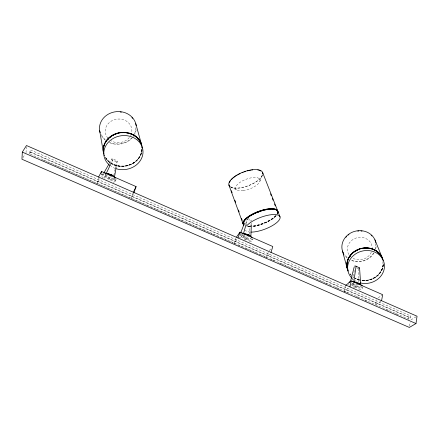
<?xml version="1.0" encoding="UTF-8"?>
<svg xmlns="http://www.w3.org/2000/svg" width="439" height="439" viewBox="0 0 439 439"><rect width="100%" height="100%" fill="white"/><g stroke="black" fill="none" stroke-linecap="round" stroke-linejoin="round"><path stroke-width="0.33" stroke-dasharray="2.19 1.65" d="M113.251 182.207L114.963 181.73L115.342 180.467L114.261 178.75L112.428 177.318M115.336 181.181L116.061 179.035M251.317 225.223L251.426 222.485M358.789 289.575L361.028 289.383L362.159 288.516L361.862 287.205L360.216 285.794M26.027 152.706L26.389 146.824M29.55 153.902L29.693 151.889L30.807 150.089L410.767 315.965L410.465 317.957L408.61 319.076L29.55 153.902L30.659 152.108L30.807 150.089M249.401 234.552L250.296 223.731M409.538 326.111L410.136 322.166M408.61 319.076L408.912 317.095L410.767 315.965M116.269 166.804L117.208 161.42M375.592 304.293L376.464 299.656M106.254 174.453L105.684 175.693L110.496 178.558A3.819 1.948 26.5 0 0 113.108 179.079L113.372 177.757M113.893 175.112L114.941 169.822M115.073 169.158L115.462 167.177M115.594 166.513L116.511 161.881A1.882 0.999 27 0 0 117.12 160.833L112.801 158.803A1.196 0.631 27.2 0 0 111.83 159.044A1.196 0.631 27.2 0 0 112.472 159.999L116.511 161.881M362.159 288.516L362.471 286.985C359.256 289.663 354.235 286.925 351.365 284.818M352.369 280.153L354.372 270.358M354.811 288.044L355.025 287.029M351.54 284.187L355.513 286.645L355.672 285.882L351.705 283.424L358.389 286.48L358.383 285.158M353.664 287.545L353.878 286.53M354.509 286.212L354.674 285.443M357.851 284.67L353.598 283.55L353.922 282.019M345.493 286.124L344.33 291.392L348.928 287.715M98.429 177.696L96.942 183.606L99.554 178.618M246.323 223.605L247.618 219.039M268.174 252.354L266.577 257.512L270.556 252.902M242.46 234.13L241.801 236.155L246.147 238.794A3.655 1.882 18.6 0 0 250.817 238.234M245.659 223.906L247.064 219.434L250.515 221.026A1.794 0.966 18.8 0 0 250.894 220.971M249.357 241.724L251.371 241.406L251.942 240.967L252.661 238.882L252.436 239.48C248.776 241.669 244.243 238.569 241.258 236.517A3.413 1.761 18.9 0 1 239.853 235.644M246.147 238.794L246.394 238.048A3.649 1.888 18.6 0 0 249.067 238.613L242.059 235.408L246.394 238.048M244.271 239.716L244.605 238.728M245.099 238.333L245.352 237.592M245.467 240.237L245.802 239.25M239.661 234.618A3.419 1.756 18.9 0 1 242.899 235.063L243.404 233.575M240.748 237.993L241.258 236.517M235.864 238.24L234.086 243.36L237.598 238.503M133.16 192.875L131.157 198.51L133.835 192.919M259.877 181.345L262.198 175.205M110.847 164.537L112.856 160.197M110.343 164.899L113.202 158.945M104.07 173.537A2.431 1.235 26.7 0 0 104.526 176.001L110.129 179.277L110.496 178.558M109.031 178.794L109.399 178.075M103.374 177.855A3.583 1.811 26.7 0 1 101.491 174.854A3.583 1.811 26.7 0 1 105.151 174.727L105.892 173.295M104.197 178.283L104.937 176.862A3.578 1.816 26.7 0 1 102.216 174.442A3.578 1.816 26.7 0 1 103.434 172.807M105.311 176.412L105.684 175.693L113.108 179.079M101.404 175.079L101.897 174.129M109.278 163.495L111.912 158.902M22.971 157.606L25.012 154.341M116.055 179.749L115.687 180.297C111.907 181.883 107.961 178.733 104.937 176.862M269.255 250.669L271.028 248.595M378.242 297.812L382.111 295.068M376.025 304.573L381.014 301.099M410.981 319.861L415.947 316.887M105.151 174.727L109.355 175.787M242.899 235.063L247.135 236.155M30.659 152.108L408.912 317.095M29.693 151.889L410.465 317.957M42.989 160.098L116.478 192.117M117.103 192.392L146.626 205.249M147.252 205.523L155.417 209.085M156.048 209.359L164.213 212.915M164.839 213.189L173.004 216.745M173.635 217.02L176.774 218.386M177.405 218.66L185.571 222.216M186.196 222.491L194.362 226.052M194.993 226.326L203.158 229.882M203.784 230.157L206.923 231.523M207.554 231.797L211.949 233.713M212.58 233.987L215.719 235.353M216.345 235.628L220.746 237.543M221.371 237.817L224.51 239.184M225.141 239.458L233.307 243.019M233.932 243.288L237.208 244.721M237.702 244.935L245.961 248.529M246.493 248.765L254.708 252.343M255.289 252.595L259.707 254.521M260.316 254.785L263.455 256.151M264.08 256.425L267.225 257.797M270.364 259.164L272.246 259.987M272.877 260.256L276.016 261.628M279.155 262.994L281.042 263.817M281.668 264.091L324.383 282.7M325.008 282.974L328.147 284.34M328.778 284.615L331.917 285.981M335.061 287.353L336.943 288.171M337.569 288.445L340.713 289.811M343.852 291.183L345.734 292.001M346.366 292.275L349.504 293.647M356.413 296.654L358.301 297.477M365.21 300.485L367.092 301.308M386.561 309.791L388.449 310.614M395.358 313.622L397.24 314.445M356.688 267.85L358.334 268.613A1.794 0.911 12.8 0 0 358.751 268.58M247.805 218.386L251.481 220.164A1.794 0.966 18.8 0 1 251.404 220.663M110.628 176.346L112.016 177.049M241.801 236.155L241.077 235.776A2.321 1.196 18.9 0 1 240.106 234.421M231.172 187.074L236.945 190.109M250.718 238.092L252.173 240.369M358.334 268.613L358.378 281.849M375.619 243.585A16.841 15.096 -13.2 0 1 375.208 249.286M373.66 252.88A16.841 15.096 -13.2 0 1 351.063 259.91M346.92 257.243A16.841 15.096 -13.2 0 1 344.972 255.114M382.874 261.66A17.95 15.908 -12.4 0 1 361.857 280.236M358.658 279.561A17.95 15.908 -12.4 0 1 355.683 278.359M350.799 274.551A17.95 15.908 -12.4 0 1 350.168 273.76M383.203 264.673A18.191 16.128 -12.4 0 1 361.813 280.45M359.634 280.055A18.191 16.128 -12.4 0 1 355.557 278.546M351.31 275.445A18.191 16.128 -12.4 0 1 349.965 273.887M376.091 246.444A17.22 15.442 -13.2 0 1 375.581 249.352M373.99 253.029A17.22 15.442 -13.2 0 1 350.887 260.212M347.414 258.132A17.22 15.442 -13.2 0 1 344.653 255.311M383.296 264.498A18.345 16.265 -12.4 0 1 360.622 280.241M359.53 280.011A18.345 16.265 -12.4 0 1 354.471 277.969M353.565 277.393A18.345 16.265 -12.4 0 1 352.709 276.762M383.132 264.498A18.18 16.117 -12.4 0 1 361.758 280.263M359.579 279.873A18.18 16.117 -12.4 0 1 355.502 278.364M351.26 275.264A18.18 16.117 -12.4 0 1 350.558 274.507M348.956 254.582A12.479 11.173 -13.1 0 1 356.611 237.861A12.479 11.173 -13.1 0 1 372.184 248.035M371.312 252.206A12.479 11.173 -13.1 0 1 352.561 258.044M356.27 281.415A18.52 16.391 -12.3 0 1 354.405 280.307M353.538 279.676A18.52 16.391 -12.3 0 1 352.715 278.995M383.368 264.673A18.356 16.27 -12.4 0 1 360.677 280.422M359.585 280.192A18.356 16.27 -12.4 0 1 355.469 278.672M353.62 277.574A18.356 16.27 -12.4 0 1 352.758 276.943M349.252 285.191A3.413 1.652 13.2 0 1 348.72 284.263M351.897 283.062A3.413 1.652 13.2 0 1 353.598 283.55M360.66 286.354A3.655 1.767 13 0 1 355.513 286.645M358.389 286.48A3.655 1.767 13 0 1 355.672 285.882M277.706 212.855A18.482 6.409 -20.7 0 1 277.267 213.826A18.076 6.256 -20.7 0 0 277.58 212.866M275.621 215.917A18.482 6.409 -20.7 0 1 252.43 226.184M249.72 226.392A18.482 6.409 -20.7 0 1 247.371 226.299M262.571 175.117A18.01 7.326 -20.8 0 1 247.969 185.933A18.01 7.326 -20.8 0 1 230.365 186.97M262.357 174.689A17.609 7.161 -20.8 0 1 247.925 185.785A17.609 7.161 -20.8 0 1 230.299 186.487M275.917 215.785A18.076 6.256 -20.7 0 1 251.821 226.453M250.087 226.557A18.076 6.256 -20.7 0 1 247.794 226.469M277.695 213.255A18.323 6.344 -20.7 0 1 277.256 214.216M276.126 215.758A18.323 6.344 -20.7 0 1 251.701 226.568M250.806 226.634A18.323 6.344 -20.7 0 1 247.618 226.579M277.552 212.893A18.317 6.349 -20.7 0 1 277.119 213.859M275.988 215.401A18.317 6.349 -20.7 0 1 252.496 226.112M249.818 226.315A18.317 6.349 -20.7 0 1 247.486 226.222M250.219 232.088A18.553 6.267 -20.7 0 1 245.357 230.058M277.657 213.689A18.487 6.398 -20.7 0 1 277.404 214.183M276.263 215.736A18.487 6.398 -20.7 0 1 252.557 226.54M250.718 226.711A18.487 6.398 -20.7 0 1 247.503 226.656M239.985 237.592A3.419 1.756 18.9 0 1 239.348 237.126M240.479 233.899A2.321 1.196 18.9 0 1 240.863 233.751M142.11 148.903A19.503 16.929 -8.1 0 1 127.524 165.563A19.503 16.929 -8.1 0 1 105.794 158.336M135.887 127.722A18.021 15.985 -6 0 1 134.575 133.577M131.727 137.873A18.021 15.985 -6 0 1 109.503 142.296M105.025 139.426A18.021 15.985 -6 0 1 100.893 133.593M141.742 149.123A19.075 16.556 -8.1 0 1 125.713 165.805A19.075 16.556 -8.1 0 1 104.729 155.554M141.995 149.112A19.332 16.781 -8.1 0 1 126.942 165.777A19.332 16.781 -8.1 0 1 105.415 157.552M136.123 129.752A18.433 16.347 -6 0 1 134.488 134.636M133.966 135.547A18.433 16.347 -6 0 1 133.379 136.43M132.737 137.281A18.433 16.347 -6 0 1 109.311 142.615M105.558 140.37A18.433 16.347 -6 0 1 100.915 134.669M141.885 149.957A19.327 16.775 -8.1 0 1 126.306 165.695A19.327 16.775 -8.1 0 1 105.376 157.343M107.917 138.186A13.346 11.804 -6.3 0 1 115.6 119.386A13.346 11.804 -6.3 0 1 131.645 132.808M130.937 134.943A13.346 11.804 -6.3 0 1 130.608 135.624M129.335 137.544A13.346 11.804 -6.3 0 1 110.897 140.678M115.303 168.45A19.667 17.011 -8.4 0 1 111.155 166.386M142.11 150.165A19.508 16.934 -8.1 0 1 127.573 165.772A19.508 16.934 -8.1 0 1 106.474 159.428M113.959 177.762A3.819 1.948 26.4 0 1 110.129 179.277M243.157 190.674A12.983 5.175 -20.8 0 0 259.954 179.611A12.983 5.175 -20.8 0 0 240.265 182.18A12.983 5.175 -20.8 0 0 243.157 190.674"/><path stroke-width="0.66" d="M250.899 236.177L251.317 225.223M22.323 152.108L21.95 159.236L409.34 327.428L415.991 323.554L417.05 316.223L26.466 145.518L22.323 152.108L415.991 323.554M355.585 282.573L353.812 281.723L356.084 266.21L355.7 266.072A1.141 0.576 12.9 0 0 354.635 266.067M114.387 177.57L116.148 167.473M381.568 300.715L382.665 294.679L351.249 280.905L345.636 285.465M359.118 284.664L359.332 283.643L353.922 282.019A3.408 1.657 13.2 0 0 352.226 281.531M357.961 284.159L358.175 283.133M349.954 286.897L351.249 280.905M101.03 173.432L101.535 171.451L136.09 186.597L133.835 192.919M350.333 281.964L354.202 266.945M245.269 234.206L243.541 233.383L246.136 224.258M271 252.392L272.795 246.515L240.001 232.143L236.478 237.055M247.437 235.2L247.689 234.453L243.541 233.383M247.3 235.661L247.634 234.667L243.404 233.575A3.413 1.761 18.9 0 0 241.702 233.093M248.49 235.666L248.743 234.914L247.689 234.453M248.512 236.187L248.847 235.194L247.634 234.667M237.987 237.965L240.001 232.143M240.594 233.153L244.518 223.001M108.186 174.113L106.342 173.235L110.057 165.492M133.385 192.244L136.09 186.597M110.875 175.869L111.363 174.914L113.981 176.434L115.698 178.207M111.204 175.479L111.572 174.76L106.342 173.235M109.602 175.309L110.09 174.354L111.363 174.914M98.594 177.043L101.535 171.451M104.01 172.686L108.949 164.071M110.09 174.354L105.892 173.295A3.578 1.816 26.7 0 0 104.191 172.818M353.812 281.723L358.992 283.265A3.655 1.767 13 0 1 360.754 284.637M356.084 266.21L359.574 267.9L360.666 284.565M248.847 235.194L252.03 237.389M359.332 283.643L362.18 285.674M374.933 239.787L382.479 258.434M262.698 172.664L277.777 211.132M277.92 211.488L280.038 216.899M270.55 193.813L271.302 195.723M272.295 198.269L273.047 200.179M274.54 203.998L275.291 205.907M276.784 209.727L277.536 211.636M231.397 190.74L232.105 192.666M234.92 200.365L235.628 202.291M238.443 209.99L239.151 211.916M241.499 218.331L242.202 220.257M228.911 185.099L243.091 223.879M343.375 252.875L343.918 254.845M347.359 267.346L347.902 269.321M135.772 123.672L141.583 144.716M342.464 251.004L347.463 269.255M99.669 130.734L103.412 152.393M348.193 271.154A18.345 16.265 -12.4 0 1 359.387 248.918A18.345 16.265 -12.4 0 1 382.792 259.411M343.161 252.809A17.22 15.442 -13.2 0 1 354.108 231.523A17.22 15.442 -13.2 0 1 375.828 242.564M345.927 237.269A16.841 15.096 -13.2 0 1 346.612 236.511M348.132 235.112A16.841 15.096 -13.2 0 1 348.961 234.481M357.785 231.106A16.841 15.096 -13.2 0 1 358.85 231.024M360.968 231.035A16.841 15.096 -13.2 0 1 362.021 231.133M371.191 235.249A16.841 15.096 -13.2 0 1 371.893 235.941M347.408 268.41A18.191 16.128 -12.4 0 1 347.216 267.417M347.156 263.367A18.191 16.128 -12.4 0 1 347.315 262.352M347.551 261.348A18.191 16.128 -12.4 0 1 348.665 258.406M349.17 257.468A18.191 16.128 -12.4 0 1 352.599 253.254M353.45 252.529A18.191 16.128 -12.4 0 1 354.344 251.849M355.288 251.223A18.191 16.128 -12.4 0 1 359.409 249.259M361.626 248.628A18.191 16.128 -12.4 0 1 362.757 248.414M363.898 248.254A18.191 16.128 -12.4 0 1 367.339 248.183M369.594 248.458A18.191 16.128 -12.4 0 1 370.703 248.693M371.784 248.99A18.191 16.128 -12.4 0 1 373.858 249.769M374.846 250.246A18.191 16.128 -12.4 0 1 382.007 257.715M349.943 256.667A17.95 15.908 -12.4 0 1 350.563 255.794M356.386 250.834A17.95 15.908 -12.4 0 1 357.39 250.318M378.193 252.864A17.95 15.908 -12.4 0 1 378.939 253.588M347.946 270.161A18.18 16.117 -12.4 0 1 347.167 267.241M346.997 265.227A18.18 16.117 -12.4 0 1 347.013 264.212M347.106 263.191A18.18 16.117 -12.4 0 1 351.002 254.658M352.544 253.083A18.18 16.117 -12.4 0 1 376.635 251.201M377.496 251.843A18.18 16.117 -12.4 0 1 382.32 258.489M351.946 278.266A18.52 16.391 -12.3 0 1 359.481 251.909A18.52 16.391 -12.3 0 1 384.465 265.721A18.52 16.391 -12.3 0 1 360.419 282.946M347.842 270.391A18.356 16.27 -12.4 0 1 360.545 248.748A18.356 16.27 -12.4 0 1 383.11 260.579M359.574 267.9A1.794 0.911 12.8 0 1 359.53 268.13M349.054 282.743A3.408 1.657 13.2 0 1 350.574 281.509M229.301 185.933A18.01 7.326 -20.8 0 1 244.188 171.709A18.01 7.326 -20.8 0 1 262.818 174.08M229.948 186.657A18.01 7.326 -20.8 0 1 229.592 186.312M277.827 212.394A18.482 6.409 -20.7 0 0 258.626 211.373A18.482 6.409 -20.7 0 0 243.722 224.927A18.323 6.344 -20.7 0 1 243.524 224.559M243.958 224.812A18.076 6.256 -20.7 0 1 243.749 224.472M243.727 222.403A18.076 6.256 -20.7 0 1 243.925 221.925M257.172 212.52A18.076 6.256 -20.7 0 1 259.35 211.691M277.163 210.934A18.076 6.256 -20.7 0 1 277.382 211.274M262.324 172.807A17.609 7.161 -20.8 0 1 262.429 173.246M229.443 185.39A17.609 7.161 -20.8 0 1 229.284 184.967M229.476 182.531A17.609 7.161 -20.8 0 1 229.712 181.987M230.014 181.433A17.609 7.161 -20.8 0 1 230.382 180.868M231.304 179.716A17.609 7.161 -20.8 0 1 232.461 178.547M233.125 177.96A17.609 7.161 -20.8 0 1 234.607 176.802M235.419 176.237A17.609 7.161 -20.8 0 1 237.175 175.134M238.108 174.607A17.609 7.161 -20.8 0 1 240.067 173.603M242.119 172.686A17.609 7.161 -20.8 0 1 243.173 172.269M244.238 171.874A17.609 7.161 -20.8 0 1 245.313 171.512M247.453 170.881A17.609 7.161 -20.8 0 1 248.518 170.617M249.571 170.387A17.609 7.161 -20.8 0 1 250.603 170.189M251.618 170.03A17.609 7.161 -20.8 0 1 252.612 169.904M257.814 169.953A17.609 7.161 -20.8 0 1 258.527 170.091M259.186 170.266A17.609 7.161 -20.8 0 1 259.789 170.475M260.338 170.716A17.609 7.161 -20.8 0 1 260.826 170.99M274.029 209.282A18.323 6.344 -20.7 0 1 277.865 212.361M243.382 224.186A18.323 6.344 -20.7 0 1 243.365 222.924M243.497 222.458A18.323 6.344 -20.7 0 1 255.553 213.113A18.323 6.344 -20.7 0 1 273.31 209.189M277.706 211.587A18.317 6.349 -20.7 0 1 277.673 212.438M243.875 224.861A18.317 6.349 -20.7 0 1 243.601 224.543M243.393 224.197A18.317 6.349 -20.7 0 1 243.168 223.007M243.233 222.562A18.317 6.349 -20.7 0 1 256.48 212.278A18.317 6.349 -20.7 0 1 275.16 209.2M275.703 209.392A18.317 6.349 -20.7 0 1 277.624 211.192M246.581 225.959A18.553 6.267 -20.7 0 1 271.258 214.704A18.553 6.267 -20.7 0 1 276.866 222.507A18.553 6.267 -20.7 0 1 251.004 232.11M243.854 225.289A18.487 6.398 -20.7 0 1 258.22 211.944A18.487 6.398 -20.7 0 1 278.019 212.306M248.743 234.914A3.649 1.888 18.6 0 1 250.746 236.407M239.228 233.696A3.413 1.761 18.9 0 1 239.606 233.356M142 146.796A19.503 16.929 -8.1 0 1 142.093 147.85M103.626 153.441A19.503 16.929 -8.1 0 1 119.007 132.759A19.503 16.929 -8.1 0 1 141.83 145.748M100.152 132.743A18.433 16.347 -6 0 1 114.343 111.956A18.433 16.347 -6 0 1 136.172 125.675M120.231 112.033A18.021 15.985 -6 0 1 121.362 112.17M131.898 117.586A18.021 15.985 -6 0 1 132.578 118.376M103.834 153.612A19.332 16.781 -8.1 0 1 103.62 152.574M103.538 148.327A19.332 16.781 -8.1 0 1 103.714 147.268M103.961 146.209A19.332 16.781 -8.1 0 1 104.685 144.146M105.162 143.136A19.332 16.781 -8.1 0 1 109.421 137.775M110.343 137.028A19.332 16.781 -8.1 0 1 114.491 134.575M115.627 134.109A19.332 16.781 -8.1 0 1 117.97 133.368M121.625 132.754A19.332 16.781 -8.1 0 1 125.313 132.754M126.525 132.891A19.332 16.781 -8.1 0 1 127.722 133.094M128.896 133.363A19.332 16.781 -8.1 0 1 131.162 134.098M132.249 134.559A19.332 16.781 -8.1 0 1 133.291 135.08M134.29 135.656A19.332 16.781 -8.1 0 1 139.179 140.184M139.778 141.084A19.332 16.781 -8.1 0 1 140.304 142.011M140.765 142.971A19.332 16.781 -8.1 0 1 141.473 144.963M107.956 139.553A19.075 16.556 -8.1 0 1 108.751 138.724M110.513 137.204A19.075 16.556 -8.1 0 1 111.473 136.518M137.583 138.647A19.075 16.556 -8.1 0 1 138.301 139.459M103.796 153.403A19.327 16.775 -8.1 0 1 103.582 152.366M103.505 148.124A19.327 16.775 -8.1 0 1 104.652 143.937M105.667 141.956A19.327 16.775 -8.1 0 1 106.962 140.085M107.709 139.207A19.327 16.775 -8.1 0 1 120.352 132.688M121.576 132.551A19.327 16.775 -8.1 0 1 125.263 132.551M126.476 132.688A19.327 16.775 -8.1 0 1 127.672 132.891M128.846 133.165A19.327 16.775 -8.1 0 1 135.19 136.09M136.095 136.776A19.327 16.775 -8.1 0 1 140.25 141.813M140.71 142.774A19.327 16.775 -8.1 0 1 141.66 145.786M110.222 165.728A19.667 17.011 -8.4 0 1 115.144 137.445A19.667 17.011 -8.4 0 1 143.004 151.301A19.667 17.011 -8.4 0 1 116.428 168.812M142.055 146.999A19.508 16.934 -8.1 0 1 142.148 148.053M104.312 155.686A19.508 16.934 -8.1 0 1 103.95 154.676M103.659 153.65A19.508 16.934 -8.1 0 1 119.051 132.962A19.508 16.934 -8.1 0 1 141.885 145.951M111.572 174.76A3.819 1.948 26.5 0 1 114.327 177.043"/></g></svg>
